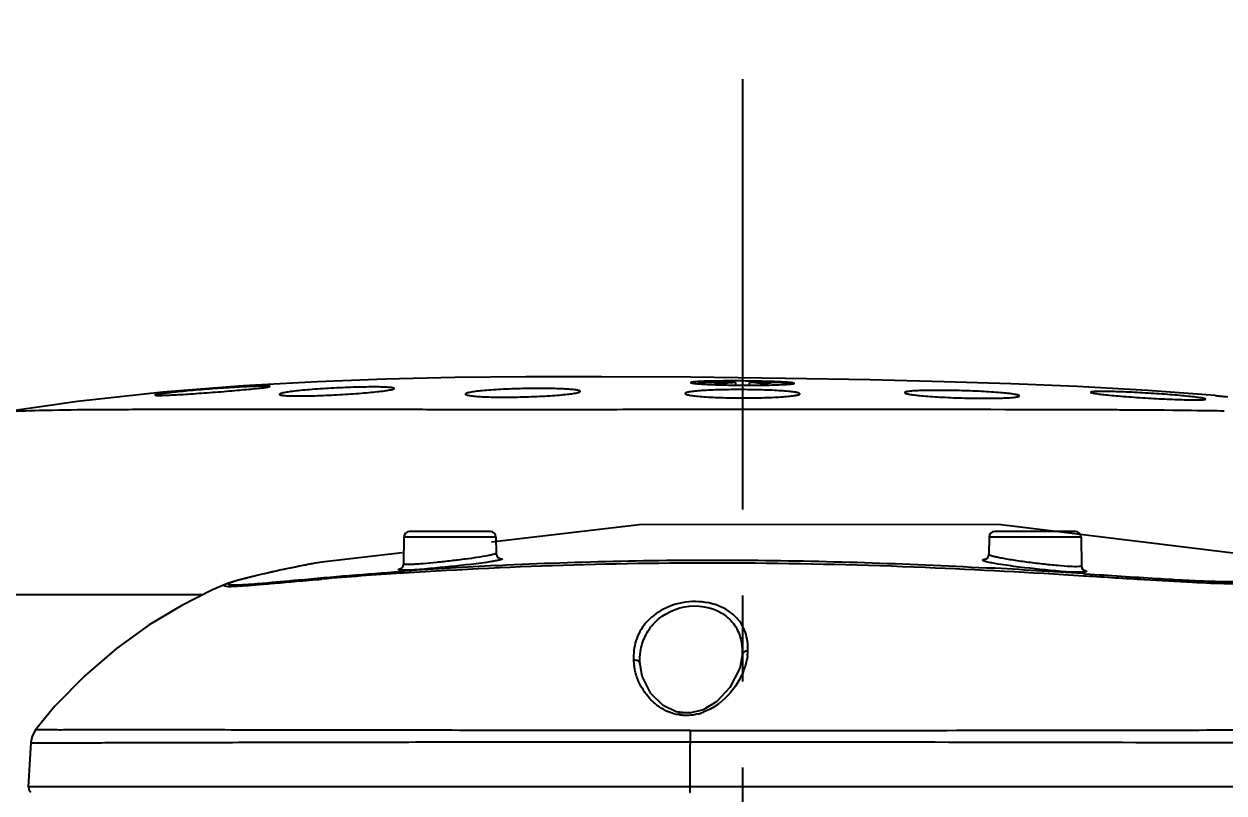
# Model space of a CAD drawing. Header units: millimetres. Extents: x 5828 to 6704, y 123 to 421.
# Drawn here: x 6576.31 to 6581.54, y 227.63 to 230.99 of the extents above; entities that cross this region are included whole.
import ezdxf

# ---------------------------------------------------------------- set-up
doc = ezdxf.new("R2010")
doc.units = ezdxf.units.MM
doc.linetypes.add('CENTER', pattern=[0.6, 0.375, -0.075, 0.075, -0.075])
for name, color, linetype in [('中心线', 7, 'Continuous'), ('外形图', 7, 'Continuous'), ('尺寸标注', 7, 'Continuous'), ('运动范围', 7, 'Continuous')]:
    doc.layers.add(name, color=color, linetype=linetype)
doc.styles.add('微软雅黑', font='msyh.ttc', dxfattribs={"height": 1.5})
doc.dimstyles.new('尺寸标注_1_20比例', dxfattribs={"dimtxt": 1.5, "dimasz": 1.25, "dimexe": 0.5, "dimexo": 0.4, "dimgap": 0.5, "dimtad": 1, "dimdec": 1, "dimlfac": 20, "dimdsep": 46, "dimtxsty": '微软雅黑', "dimcen": 0.09, "dimadec": 0, "dimazin": 0, "dimtp": 0.01, "dimtm": 0.01, "dimtfac": 1, "dimtdec": 1, "dimtofl": 0, "dimtmove": 0, "dimatfit": 3, "dimfxl": 1, "dimtolj": 1, "dimarcsym": 0})

# ---------------------------------------------------------------- blocks, each defined once
blk = doc.blocks.new('*D819')
at = {"layer": 'Defpoints', "color": 0}
for p in [(6584.3508, 234.274), (6633.6855, 232.4599), (6518.5475, 222.8994), (6579.4437, 222.8994), (6638.115, 222.8994)]:
    blk.add_point(p, dxfattribs=at)
at = {"layer": '尺寸标注', "color": 0, "lineweight": -2}
blk.add_arc((6579.4437, 222.8994), 12.3879, 15.78003, 174.21614, dxfattribs=at)
at = {"layer": '尺寸标注', "color": 0}
for points in [[(6591.1616, 226.2217), (6591.5678, 226.3147), (6591.6435, 225.0497)], [(6566.9107, 224.1583), (6567.3268, 224.1373), (6567.0557, 222.8994)]]:
    blk.add_solid(points, dxfattribs=at)
at = {"layer": '尺寸标注', "color": 0, "insert": (6578.253, 236.5144), "char_height": 1.5, "attachment_point": 5, "rotation": 4.9981, "style": '微软雅黑'}
blk.add_mtext('\\A1;-\\A1;170%%d', dxfattribs=at)

msp = doc.modelspace()

# ---------------------------------------------------------------- linework, layer by layer
at = {"layer": '中心线', "linetype": 'CENTER', "ltscale": 5}
msp.add_line((6579.4437, 230.7455), (6579.4437, 214.7388), dxfattribs=at)
at = {"layer": '外形图', "color": 7, "linetype": 'Continuous'}
for p, q in [((6579.4137, 229.4244), (6579.2687, 229.4244)), ((6579.4137, 229.4237), (6579.4137, 229.4125)), ((6579.6187, 229.4244), (6579.4737, 229.4244)), ((6579.4737, 229.4122), (6579.4737, 229.4237)), ((6579.9982, 229.4349), (6579.6319, 229.4412)), ((6579.5447, 229.4127), (6579.5447, 229.4171)), ((6581.5034, 229.3675), (6581.2098, 229.3891)), ((6576.9447, 229.3056), (6576.9193, 229.3056)), ((6577.1323, 229.3057), (6577.0326, 229.3057)), ((6577.2326, 229.3057), (6577.1323, 229.3057)), ((6577.3198, 229.3057), (6577.2326, 229.3057)), ((6577.3451, 229.3057), (6577.3198, 229.3057)), ((6577.8634, 229.3054), (6577.3451, 229.3057)), ((6577.8877, 229.3054), (6577.8632, 229.3054)), ((6578.2987, 229.3053), (6578.2736, 229.3053)), ((6578.3018, 229.3053), (6578.2987, 229.3053)), ((6578.3543, 229.3053), (6578.3011, 229.3053)), ((6578.3581, 229.3053), (6578.3544, 229.3053)), ((6578.3752, 229.3053), (6578.3581, 229.3053)), ((6578.4048, 229.3053), (6578.3752, 229.3053)), ((6578.5161, 229.3053), (6578.4048, 229.3053)), ((6578.5982, 229.3053), (6578.5161, 229.3053)), ((6578.6195, 229.3053), (6578.5982, 229.3053)), ((6578.6237, 229.3053), (6578.6195, 229.3053)), ((6578.6717, 229.3053), (6578.6237, 229.3053)), ((6578.6744, 229.3053), (6578.6717, 229.3053)), ((6578.6989, 229.3053), (6578.674, 229.3053)), ((6579.4286, 229.3056), (6579.231, 229.3055)), ((6579.4401, 229.3056), (6579.4286, 229.3056)), ((6579.4437, 229.3056), (6579.4401, 229.3056)), ((6579.5155, 229.3056), (6579.4437, 229.3056)), ((6579.5353, 229.3056), (6579.5155, 229.3056)), ((6579.5448, 229.3056), (6579.5353, 229.3056)), ((6579.5503, 229.3056), (6579.5447, 229.3056)), ((6579.5953, 229.3057), (6579.5504, 229.3056)), ((6579.6188, 229.3057), (6579.5953, 229.3057)), ((6579.6313, 229.3057), (6579.6188, 229.3057)), ((6579.6459, 229.3057), (6579.6313, 229.3057)), ((6579.6563, 229.3057), (6579.6459, 229.3057)), ((6580.2132, 229.3057), (6580.1884, 229.3057)), ((6580.2851, 229.3056), (6580.2132, 229.3057)), ((6580.3433, 229.3056), (6580.2851, 229.3056)), ((6580.4012, 229.3055), (6580.3433, 229.3056)), ((6580.4588, 229.3055), (6580.4012, 229.3055)), ((6580.516, 229.3054), (6580.4588, 229.3055)), ((6580.5258, 229.3054), (6580.516, 229.3054)), ((6580.5886, 229.3053), (6580.5258, 229.3054)), ((6580.6138, 229.3053), (6580.5886, 229.3053)), ((6581.0239, 229.3042), (6580.9995, 229.3043)), ((6581.029, 229.3042), (6581.0239, 229.3042)), ((6581.1211, 229.3037), (6581.1059, 229.3038)), ((6581.141, 229.3036), (6581.1211, 229.3037)), ((6581.2609, 229.3027), (6581.2271, 229.303)), ((6581.2835, 229.3025), (6581.2609, 229.3027)), ((6581.3191, 229.3021), (6581.2835, 229.3025)), ((6581.4003, 229.3012), (6581.3935, 229.3011)), ((6581.4253, 229.3009), (6581.4003, 229.3012)), ((6579.0065, 228.8041), (6578.3496, 228.7274)), ((6580.5716, 228.804), (6579.0065, 228.8041)), ((6582.1654, 228.6073), (6580.5716, 228.804)), ((6577.9682, 228.7498), (6577.9662, 228.6323)), ((6578.3691, 228.7498), (6577.9682, 228.7498)), ((6578.3441, 228.7744), (6577.9932, 228.7744)), ((6578.3691, 228.7498), (6578.3703, 228.6794)), ((6580.5182, 228.7498), (6580.5169, 228.6743)), ((6580.9191, 228.7498), (6580.5182, 228.7498)), ((6580.8941, 228.7744), (6580.5432, 228.7744)), ((6580.9191, 228.7498), (6580.9213, 228.6248)), ((6577.9604, 228.682), (6577.6111, 228.6412)), ((6577.9537, 228.6003), (6577.9682, 228.6014)), ((6577.9549, 228.5928), (6577.9653, 228.5935)), ((6577.9653, 228.5935), (6577.9682, 228.5937)), ((6577.9653, 228.5935), (6577.9685, 228.5937)), ((6577.9682, 228.6014), (6577.9731, 228.6017)), ((6578.3694, 228.6261), (6578.3823, 228.6267)), ((6580.5068, 228.6159), (6580.5202, 228.6152)), ((6580.9288, 228.5905), (6580.9392, 228.5898)), ((6577.1928, 228.5446), (6577.1926, 228.5445)), ((6580.9295, 228.5817), (6580.9401, 228.5811)), ((6579.4424, 228.2368), (6579.4421, 228.2326)), ((6578.9972, 228.1943), (6578.997, 228.1981)), ((6579.1543, 227.9886), (6579.0978, 228.0152)), ((6579.3317, 228.0327), (6579.2726, 227.9974)), ((6579.2133, 227.983), (6579.1543, 227.9886)), ((6579.219, 227.9844), (6579.1619, 227.9844)), ((6579.2726, 227.9974), (6579.2133, 227.983)), ((6576.3626, 227.9097), (6576.3626, 227.9097)), ((6576.363, 227.9101), (6576.3628, 227.9102)), ((6579.1431, 227.8576), (6579.2937, 227.8575)), ((6576.3419, 227.8542), (6576.3315, 227.661)), ((6576.3419, 227.8542), (6576.3419, 227.8542)), ((6576.3688, 227.661), (6576.3307, 227.661)), ((6582.9866, 227.6611), (6576.3315, 227.661)), ((6579.214, 227.661), (6578.6326, 227.661))]:
    msp.add_line(p, q, dxfattribs=at)
for points in [[(6577.59, 229.4266), (6577.2685, 229.4089), (6576.9173, 229.3814)], [(6579.6319, 229.4412), (6579.2176, 229.4463), (6578.8312, 229.449), (6578.4993, 229.4485), (6578.1898, 229.4449), (6577.8881, 229.4378), (6577.59, 229.4266)], [(6581.2098, 229.3891), (6580.9027, 229.4063), (6580.6126, 229.4184), (6580.3223, 229.4274), (6579.9982, 229.4349)], [(6576.9173, 229.3814), (6576.5455, 229.341), (6576.1807, 229.288)], [(6577.6114, 228.6413), (6577.5836, 228.6364), (6577.5554, 228.6312), (6577.5276, 228.6259), (6577.5002, 228.6205), (6577.4735, 228.615), (6577.4475, 228.6095), (6577.4224, 228.6041), (6577.3981, 228.5986), (6577.3744, 228.5932), (6577.3509, 228.5877), (6577.3033, 228.5762)], [(6578.3845, 228.6574), (6578.3865, 228.6572), (6578.3843, 228.6579), (6578.3757, 228.6645), (6578.3703, 228.6794)], [(6580.5169, 228.6743), (6580.5119, 228.66), (6580.5038, 228.6535), (6580.5021, 228.6529)], [(6577.9662, 228.6323), (6577.9612, 228.6179), (6577.9551, 228.6125), (6577.9542, 228.612)], [(6580.9309, 228.6064), (6580.931, 228.6063), (6580.9262, 228.6108), (6580.9213, 228.6248)], [(6577.1926, 228.5445), (6577.1348, 228.5193), (6577.0007, 228.4524), (6576.858, 228.367), (6576.7157, 228.2649), (6576.5786, 228.1471), (6576.4476, 228.0123), (6576.3627, 227.9097)], [(6577.3033, 228.5762), (6577.2796, 228.5704), (6577.2569, 228.5646), (6577.2366, 228.559), (6577.2189, 228.5539), (6577.2036, 228.5488), (6577.1928, 228.5446)], [(6579.4421, 228.2327), (6579.4318, 228.179), (6579.3892, 228.0936), (6579.3317, 228.0327)], [(6579.0978, 228.0152), (6579.0443, 228.0676), (6579.0064, 228.1439), (6578.9972, 228.1943)], [(6576.3628, 227.9102), (6576.3476, 227.8821), (6576.342, 227.8544)], [(6576.3316, 227.6609), (6576.3338, 227.6491), (6576.343, 227.6384)]]:
    msp.add_lwpolyline(points, dxfattribs=at)
for centre, radius, start, end in [((6579.3201, 228.1401), 1.2895, 92.322, 92.4739), ((6579.3901, 225.0336), 4.3969, 90.1681, 90.9746), ((6579.449, 228.6658), 0.7587, 92.6698, 96.2077), ((6579.3951, 223.7517), 5.6788, 89.816, 90.18), ((6579.394, 223.3507), 6.0799, 89.24571, 89.81836), ((6579.4384, 228.6665), 0.7581, 83.7937, 87.333), ((6579.3966, 223.514), 5.9165, 88.87908, 89.24967), ((6579.434, 225.2381), 4.192, 88.0934, 88.9287), ((6579.5409, 227.9598), 1.4682, 86.7725, 86.9313), ((6579.3018, 229.1962), 0.229, 100.9008, 103.6046), ((6579.4414, 232.8674), 3.455, 267.8558, 268.887), ((6579.2762, 229.1689), 0.2569, 76.4749, 77.2014), ((6579.2761, 229.1692), 0.2567, 74.9696, 76.419), ((6579.4673, 228.4888), 0.9366, 96.1499, 97.6495), ((6579.4685, 234.0708), 4.6587, 268.8416, 269.3193), ((6579.4739, 234.4948), 5.0828, 269.3147, 270.0009), ((6579.4744, 234.2396), 4.8275, 269.9954, 270.4445), ((6579.4812, 233.4205), 4.0084, 270.4377, 271.321), ((6579.4198, 228.4872), 0.9382, 82.3491, 83.8475), ((6579.6112, 229.1691), 0.2567, 102.838, 105.0138), ((6579.5639, 230.6119), 1.1985, 272.6694, 272.8494), ((6580.501, 109.5124), 119.7929, 89.76161, 89.946079), ((6580.9492, 192.4799), 36.8241, 89.30611, 89.42441), ((6581.0671, 201.5994), 27.7039, 89.01712, 89.25908), ((6577.9932, 228.7494), 0.025, 90, 179), ((6578.3441, 228.7494), 0.025, 1, 90), ((6580.5432, 228.7494), 0.025, 90, 179), ((6580.8941, 228.7494), 0.025, 1, 90), ((6578.3953, 228.6798), 0.025, 215.6114, 229.6), ((6578.3952, 228.6797), 0.0248, 229.6088, 244.4152), ((6579.5943, 204.7481), 23.901, 93.93307, 94.76038), ((6577.9412, 228.6327), 0.025, 276.9334, 358.9857), ((6579.311, 210.0562), 18.5937, 92.90265, 94.12624), ((6578.5832, 193.1457), 35.5223, 86.21406, 86.87426), ((6580.9461, 228.6252), 0.0248, 213.9173, 234.937), ((6579.2192, 228.2664), 0.2487, 352.1561, 357.005), ((6579.2227, 228.2271), 0.2541, 182.912, 188.5933), ((6579.2181, 228.2071), 0.2402, 230.7256, 233.6392), ((6579.1673, 228.2522), 0.2867, 301.2474, 307.5928), ((6579.1958, 228.1919), 0.2197, 284.6325, 288.0448)]:
    msp.add_arc(centre, radius, start, end, dxfattribs=at)
for points, knots in [([(6579.2306, 229.4261), (6579.2276, 229.4258), (6579.2236, 229.4253), (6579.2199, 229.4243), (6579.2187, 229.4236), (6579.2187, 229.4232)], [0, 0, 0, 0, 0.723883, 0.91414, 1, 1, 1, 1]), ([(6579.2645, 229.4284), (6579.261, 229.4283), (6579.2497, 229.4277), (6579.2384, 229.427), (6579.2306, 229.4261)], [0, 0, 0, 0, 0.305738, 1, 1, 1, 1]), ([(6579.3154, 229.4299), (6579.311, 229.4298), (6579.2952, 229.4295), (6579.2794, 229.429), (6579.2679, 229.4286)], [0, 0, 0, 0, 0.274659, 1, 1, 1, 1]), ([(6579.6194, 229.4258), (6579.616, 229.426), (6579.6007, 229.4268), (6579.5853, 229.4274), (6579.5734, 229.4278)], [0, 0, 0, 0, 0.224575, 1, 1, 1, 1]), ([(6579.6485, 229.4238), (6579.6468, 229.424), (6579.6384, 229.4247), (6579.6301, 229.4252), (6579.6235, 229.4256)], [0, 0, 0, 0, 0.215371, 1, 1, 1, 1]), ([(6579.657, 229.423), (6579.6563, 229.423), (6579.6535, 229.4234), (6579.6507, 229.4237), (6579.6485, 229.4238)], [0, 0, 0, 0, 0.22579, 1, 1, 1, 1]), ([(6577.384, 229.4068), (6577.384, 229.4072), (6577.3816, 229.4075), (6577.3786, 229.4079), (6577.3723, 229.408), (6577.3642, 229.4081), (6577.3537, 229.408), (6577.3356, 229.4076), (6577.3083, 229.4066), (6577.2709, 229.4049), (6577.2281, 229.4024), (6577.1818, 229.3995), (6577.1337, 229.3961), (6577.0856, 229.3923), (6577.0394, 229.3884), (6576.9967, 229.3844), (6576.9594, 229.3806), (6576.9322, 229.3774), (6576.9142, 229.3751), (6576.9037, 229.3735), (6576.8956, 229.3722), (6576.8893, 229.3711), (6576.8862, 229.3702), (6576.884, 229.3696), (6576.884, 229.3691)], [0, 0, 0, 0, 0.002678, 0.009891, 0.021788, 0.038277, 0.059199, 0.084375, 0.146442, 0.222088, 0.308375, 0.401976, 0.499292, 0.596592, 0.690175, 0.776471, 0.852207, 0.914484, 0.939807, 0.96091, 0.977601, 0.989694, 0.997109, 1, 1, 1, 1]), ([(6576.884, 229.3691), (6576.884, 229.3686), (6576.8862, 229.368), (6576.8893, 229.3677), (6576.8956, 229.3676), (6576.9079, 229.3675), (6576.9289, 229.3681), (6576.9596, 229.3695), (6576.9971, 229.3715), (6577.0398, 229.3742), (6577.0861, 229.3774), (6577.1342, 229.3809), (6577.1823, 229.3847), (6577.2285, 229.3886), (6577.2711, 229.3924), (6577.3085, 229.396), (6577.3357, 229.3989), (6577.3537, 229.401), (6577.3642, 229.4024), (6577.3723, 229.4036), (6577.3786, 229.4047), (6577.3817, 229.4056), (6577.384, 229.4063), (6577.384, 229.4068)], [0, 0, 0, 0, 0.002867, 0.010126, 0.022031, 0.03853, 0.084661, 0.146766, 0.222429, 0.308715, 0.402291, 0.499565, 0.596819, 0.690352, 0.776604, 0.852282, 0.91449, 0.939775, 0.960843, 0.977495, 0.989571, 0.997018, 1, 1, 1, 1]), ([(6577.9259, 229.3976), (6577.9259, 229.3982), (6577.924, 229.3995), (6577.9179, 229.401), (6577.9038, 229.4027), (6577.8811, 229.4038), (6577.8503, 229.4044), (6577.8129, 229.4043), (6577.7701, 229.4036), (6577.7238, 229.4022), (6577.6599, 229.3994), (6577.5974, 229.3957), (6577.5385, 229.3909), (6577.5012, 229.3872), (6577.4705, 229.3834), (6577.4478, 229.3798), (6577.4338, 229.3766), (6577.4277, 229.3742), (6577.4259, 229.3727), (6577.4259, 229.372)], [0, 0, 0, 0, 0.003599, 0.011157, 0.039686, 0.085651, 0.147453, 0.222771, 0.30872, 0.401994, 0.498996, 0.689211, 0.775176, 0.850614, 0.912684, 0.95906, 0.988157, 0.996047, 1, 1, 1, 1]), ([(6577.4259, 229.372), (6577.4259, 229.3714), (6577.4277, 229.37), (6577.4339, 229.3684), (6577.4479, 229.3666), (6577.4706, 229.3655), (6577.5015, 229.365), (6577.5389, 229.3652), (6577.598, 229.3666), (6577.6606, 229.3693), (6577.7243, 229.373), (6577.7706, 229.3763), (6577.8132, 229.3798), (6577.8506, 229.3835), (6577.8812, 229.3871), (6577.9021, 229.3903), (6577.9144, 229.3927), (6577.9205, 229.3944), (6577.924, 229.3956), (6577.9259, 229.397), (6577.9259, 229.3976)], [0, 0, 0, 0, 0.003742, 0.011336, 0.0399, 0.085899, 0.147759, 0.223118, 0.30911, 0.499413, 0.596401, 0.68966, 0.775654, 0.851102, 0.913188, 0.959544, 0.976291, 0.988531, 0.99628, 1, 1, 1, 1]), ([(6578.7369, 229.385), (6578.7369, 229.3857), (6578.7352, 229.3873), (6578.7289, 229.3895), (6578.715, 229.392), (6578.6923, 229.3941), (6578.6615, 229.396), (6578.6241, 229.3972), (6578.5651, 229.3981), (6578.4868, 229.3974), (6578.4085, 229.3948), (6578.3496, 229.3913), (6578.3122, 229.3883), (6578.2815, 229.385), (6578.2588, 229.3816), (6578.2449, 229.3783), (6578.2386, 229.3756), (6578.2369, 229.3739), (6578.2369, 229.3731)], [0, 0, 0, 0, 0.004107, 0.011926, 0.04069, 0.086706, 0.148447, 0.223623, 0.309389, 0.499285, 0.689182, 0.774986, 0.850248, 0.912155, 0.958418, 0.987548, 0.995609, 1, 1, 1, 1]), ([(6578.2369, 229.3731), (6578.2369, 229.3724), (6578.2386, 229.3707), (6578.245, 229.3685), (6578.2589, 229.3658), (6578.2816, 229.3635), (6578.3124, 229.3616), (6578.3498, 229.3603), (6578.4088, 229.3596), (6578.4871, 229.3606), (6578.5654, 229.3637), (6578.6243, 229.3674), (6578.6616, 229.3705), (6578.6924, 229.3738), (6578.7151, 229.3771), (6578.729, 229.3803), (6578.7352, 229.3827), (6578.7369, 229.3843), (6578.7369, 229.385)], [0, 0, 0, 0, 0.004267, 0.012147, 0.040974, 0.087036, 0.148813, 0.224012, 0.309816, 0.499749, 0.689643, 0.775452, 0.850707, 0.912615, 0.958874, 0.987903, 0.995832, 1, 1, 1, 1]), ([(6579.6937, 229.374), (6579.6937, 229.3747), (6579.692, 229.3764), (6579.6857, 229.3789), (6579.6718, 229.3818), (6579.649, 229.3846), (6579.6183, 229.3872), (6579.5809, 229.3894), (6579.5219, 229.3917), (6579.4437, 229.3931), (6579.3654, 229.3924), (6579.3064, 229.3905), (6579.269, 229.3886), (6579.2383, 229.3861), (6579.2155, 229.3835), (6579.2016, 229.3806), (6579.1953, 229.3781), (6579.1937, 229.3764), (6579.1937, 229.3757)], [0, 0, 0, 0, 0.004273, 0.01226, 0.041231, 0.087359, 0.149185, 0.224402, 0.310177, 0.500036, 0.6899, 0.775666, 0.850861, 0.912655, 0.958763, 0.987708, 0.995683, 1, 1, 1, 1]), ([(6579.1937, 229.3757), (6579.1937, 229.375), (6579.1953, 229.3733), (6579.2016, 229.3709), (6579.2155, 229.3679), (6579.2383, 229.3649), (6579.269, 229.3621), (6579.3064, 229.3598), (6579.3653, 229.3574), (6579.4436, 229.3561), (6579.5219, 229.3571), (6579.5809, 229.3592), (6579.6182, 229.3613), (6579.649, 229.3639), (6579.6717, 229.3667), (6579.6856, 229.3695), (6579.6919, 229.3717), (6579.6937, 229.3733), (6579.6937, 229.374)], [0, 0, 0, 0, 0.004264, 0.012191, 0.041148, 0.087325, 0.149172, 0.224398, 0.310202, 0.500131, 0.690068, 0.775883, 0.85112, 0.912974, 0.959147, 0.988025, 0.995864, 1, 1, 1, 1]), ([(6579.2187, 229.4232), (6579.2187, 229.4229), (6579.2198, 229.4222), (6579.2233, 229.4212), (6579.227, 229.4206), (6579.2298, 229.4202)], [0, 0, 0, 0, 0.087183, 0.27759, 1, 1, 1, 1]), ([(6579.2298, 229.4202), (6579.2309, 229.4201), (6579.2359, 229.4195), (6579.2409, 229.419), (6579.2448, 229.4186)], [0, 0, 0, 0, 0.212548, 1, 1, 1, 1]), ([(6579.2448, 229.4186), (6579.2462, 229.4185), (6579.252, 229.418), (6579.2579, 229.4176), (6579.2624, 229.4173)], [0, 0, 0, 0, 0.22802, 1, 1, 1, 1]), ([(6579.2624, 229.4173), (6579.2661, 229.4171), (6579.2827, 229.416), (6579.2992, 229.4153), (6579.3122, 229.4148)], [0, 0, 0, 0, 0.220387, 1, 1, 1, 1]), ([(6579.5737, 229.4132), (6579.5779, 229.4133), (6579.5932, 229.4137), (6579.6085, 229.4142), (6579.6197, 229.4147)], [0, 0, 0, 0, 0.274325, 1, 1, 1, 1]), ([(6579.6234, 229.4149), (6579.6258, 229.415), (6579.634, 229.4154), (6579.6422, 229.416), (6579.648, 229.4165)], [0, 0, 0, 0, 0.28302, 1, 1, 1, 1]), ([(6579.648, 229.4165), (6579.6488, 229.4165), (6579.6518, 229.4168), (6579.6547, 229.4171), (6579.6568, 229.4173)], [0, 0, 0, 0, 0.274682, 1, 1, 1, 1]), ([(6579.6568, 229.4173), (6579.6598, 229.4176), (6579.6637, 229.4181), (6579.6674, 229.419), (6579.6687, 229.4196), (6579.6687, 229.42)], [0, 0, 0, 0, 0.726825, 0.916537, 1, 1, 1, 1]), ([(6579.6687, 229.42), (6579.6687, 229.4203), (6579.6674, 229.421), (6579.6638, 229.422), (6579.6599, 229.4226), (6579.657, 229.423)], [0, 0, 0, 0, 0.085141, 0.275737, 1, 1, 1, 1]), ([(6580.6504, 229.3652), (6580.6504, 229.3659), (6580.6486, 229.3675), (6580.6424, 229.3697), (6580.6284, 229.3727), (6580.6058, 229.3757), (6580.575, 229.3789), (6580.5377, 229.3817), (6580.4787, 229.3853), (6580.4005, 229.3884), (6580.3223, 229.3897), (6580.2633, 229.3895), (6580.2259, 229.3888), (6580.1951, 229.3874), (6580.1724, 229.3858), (6580.1584, 229.3836), (6580.1522, 229.3817), (6580.1504, 229.3802), (6580.1504, 229.3795)], [0, 0, 0, 0, 0.00398, 0.011842, 0.040819, 0.087078, 0.149051, 0.224416, 0.310361, 0.500543, 0.690696, 0.776585, 0.85186, 0.913676, 0.959701, 0.988391, 0.99612, 1, 1, 1, 1]), ([(6580.1504, 229.3795), (6580.1504, 229.3789), (6580.1522, 229.3774), (6580.1583, 229.3753), (6580.1723, 229.3723), (6580.1949, 229.3691), (6580.2257, 229.3659), (6580.263, 229.3629), (6580.3057, 229.3602), (6580.352, 229.3579), (6580.4158, 229.3557), (6580.4784, 229.3546), (6580.5374, 229.3549), (6580.5749, 229.3558), (6580.6057, 229.3573), (6580.6284, 229.3591), (6580.6423, 229.3613), (6580.6485, 229.3631), (6580.6504, 229.3646), (6580.6504, 229.3652)], [0, 0, 0, 0, 0.0039, 0.011693, 0.040633, 0.086912, 0.148887, 0.224239, 0.310165, 0.403387, 0.500348, 0.690587, 0.776541, 0.851864, 0.913719, 0.959783, 0.988469, 0.996153, 1, 1, 1, 1]), ([(6581.4614, 229.3512), (6581.4614, 229.3518), (6581.4593, 229.3528), (6581.456, 229.3538), (6581.4499, 229.3551), (6581.4376, 229.3573), (6581.4167, 229.3601), (6581.3861, 229.3636), (6581.3487, 229.3672), (6581.3061, 229.3707), (6581.2598, 229.3742), (6581.2117, 229.3773), (6581.1635, 229.38), (6581.1172, 229.3821), (6581.0745, 229.3837), (6581.037, 229.3846), (6581.0063, 229.3849), (6580.9853, 229.3845), (6580.973, 229.3839), (6580.9668, 229.3832), (6580.9636, 229.3826), (6580.9614, 229.3818), (6580.9614, 229.3813)], [0, 0, 0, 0, 0.003248, 0.010815, 0.022975, 0.039681, 0.086054, 0.148235, 0.223852, 0.31002, 0.403478, 0.500678, 0.597912, 0.69142, 0.777593, 0.853113, 0.91507, 0.96111, 0.977611, 0.989556, 0.996911, 1, 1, 1, 1]), ([(6580.9614, 229.3813), (6580.9614, 229.3807), (6580.9635, 229.3797), (6580.9668, 229.3787), (6580.973, 229.3773), (6580.9853, 229.3752), (6581.0061, 229.3725), (6581.0368, 229.3692), (6581.0741, 229.3657), (6581.1167, 229.3623), (6581.163, 229.359), (6581.2111, 229.3559), (6581.2592, 229.3532), (6581.3056, 229.351), (6581.3483, 229.3493), (6581.3858, 229.3483), (6581.4165, 229.3479), (6581.4375, 229.3481), (6581.4498, 229.3487), (6581.456, 229.3493), (6581.4593, 229.3499), (6581.4614, 229.3507), (6581.4614, 229.3512)], [0, 0, 0, 0, 0.003265, 0.010834, 0.022982, 0.039678, 0.086016, 0.148159, 0.223727, 0.309877, 0.403327, 0.500518, 0.597738, 0.691256, 0.777477, 0.853046, 0.915075, 0.961143, 0.977652, 0.989587, 0.99693, 1, 1, 1, 1]), ([(6581.5034, 229.3675), (6581.5034, 229.3672), (6581.5052, 229.3674), (6581.5072, 229.3666), (6581.5118, 229.3664), (6581.5177, 229.3656), (6581.5254, 229.3648), (6581.5387, 229.3634), (6581.5494, 229.3624), (6581.5571, 229.3616)], [0, 0, 0, 0, 0.016698, 0.065497, 0.146088, 0.258033, 0.400518, 0.572518, 1, 1, 1, 1]), ([(6576.9193, 229.3056), (6576.8303, 229.3055), (6576.6697, 229.3052), (6576.4563, 229.3033), (6576.3129, 229.2995), (6576.2273, 229.2939), (6576.1945, 229.2903), (6576.1807, 229.288)], [0, 0, 0, 0, 0.361303, 0.651804, 0.866128, 0.943189, 1, 1, 1, 1]), ([(6577.0326, 229.3057), (6577.0252, 229.3057), (6576.9959, 229.3057), (6576.9666, 229.3056), (6576.9447, 229.3056)], [0, 0, 0, 0, 0.254171, 1, 1, 1, 1]), ([(6578.2736, 229.3053), (6578.2407, 229.3053), (6578.1121, 229.3053), (6577.9835, 229.3054), (6577.8877, 229.3054)], [0, 0, 0, 0, 0.25529, 1, 1, 1, 1]), ([(6579.231, 229.3055), (6579.1863, 229.3055), (6579.0089, 229.3054), (6578.8316, 229.3053), (6578.6989, 229.3053)], [0, 0, 0, 0, 0.25208, 1, 1, 1, 1]), ([(6580.1884, 229.3057), (6580.1445, 229.3057), (6579.9671, 229.3058), (6579.7897, 229.3057), (6579.6563, 229.3057)], [0, 0, 0, 0, 0.247587, 1, 1, 1, 1]), ([(6577.6112, 228.6412), (6577.5837, 228.6365), (6577.4664, 228.6148), (6577.3497, 228.5889), (6577.2612, 228.5654)], [0, 0, 0, 0, 0.232991, 1, 1, 1, 1]), ([(6578.3364, 228.6692), (6578.3034, 228.6628), (6578.2491, 228.6554), (6578.1737, 228.6461), (6578.1122, 228.6393), (6578.0634, 228.6346), (6578.0287, 228.6319), (6578.0075, 228.6306), (6577.9907, 228.6298), (6577.9775, 228.6298), (6577.971, 228.6302), (6577.9662, 228.6313), (6577.9662, 228.6323)], [0, 0, 0, 0, 0.270123, 0.440102, 0.611553, 0.76733, 0.834279, 0.891544, 0.937635, 0.971382, 0.992045, 1, 1, 1, 1]), ([(6577.9682, 228.5937), (6578.4612, 228.627), (6579.2195, 228.6483), (6580.207, 228.6233), (6580.6999, 228.5961), (6580.9295, 228.5817)], [0, 0, 0, 0, 0.500262, 0.767126, 1, 1, 1, 1]), ([(6578.3505, 228.6433), (6578.291, 228.6337), (6578.1711, 228.621), (6578.0512, 228.6091), (6577.991, 228.6063)], [0, 0, 0, 0, 0.499884, 1, 1, 1, 1]), ([(6578.3703, 228.6794), (6578.3703, 228.6784), (6578.3665, 228.6765), (6578.3606, 228.6745), (6578.3496, 228.6718), (6578.3412, 228.6701), (6578.3364, 228.6692)], [0, 0, 0, 0, 0.082399, 0.27573, 0.583406, 1, 1, 1, 1]), ([(6578.3974, 228.6549), (6578.3974, 228.6537), (6578.3918, 228.6518), (6578.384, 228.6494), (6578.3686, 228.6463), (6578.3572, 228.6444), (6578.3505, 228.6433)], [0, 0, 0, 0, 0.077602, 0.270997, 0.58111, 1, 1, 1, 1]), ([(6578.3823, 228.6267), (6578.736, 228.6444), (6579.4447, 228.659), (6580.153, 228.6349), (6580.5068, 228.6159)], [0, 0, 0, 0, 0.499915, 1, 1, 1, 1]), ([(6580.5169, 228.6743), (6580.5168, 228.6676), (6580.5107, 228.6538), (6580.4963, 228.6493), (6580.4897, 228.6499)], [0, 0, 0, 0, 0.499318, 1, 1, 1, 1]), ([(6580.4897, 228.6499), (6580.4897, 228.6513), (6580.4962, 228.653), (6580.5001, 228.6534), (6580.5036, 228.6537)], [0, 0, 0, 0, 0.285701, 1, 1, 1, 1]), ([(6580.5018, 228.6439), (6580.4987, 228.6448), (6580.495, 228.646), (6580.4897, 228.6485), (6580.4897, 228.6499)], [0, 0, 0, 0, 0.702028, 1, 1, 1, 1]), ([(6580.5359, 228.6364), (6580.5324, 228.637), (6580.521, 228.6392), (6580.5096, 228.6417), (6580.5018, 228.6439)], [0, 0, 0, 0, 0.303917, 1, 1, 1, 1]), ([(6580.9081, 228.6212), (6580.8962, 228.6204), (6580.866, 228.6215), (6580.8139, 228.6254), (6580.7505, 228.6321), (6580.6835, 228.6404), (6580.629, 228.6482), (6580.5896, 228.6548), (6580.5651, 228.6593), (6580.5455, 228.6634), (6580.5303, 228.6673), (6580.5221, 228.6702), (6580.5169, 228.6729), (6580.5169, 228.6743)], [0, 0, 0, 0, 0.090606, 0.227974, 0.395416, 0.572603, 0.738929, 0.811808, 0.874958, 0.926528, 0.965045, 0.989425, 1, 1, 1, 1]), ([(6577.2524, 228.5419), (6577.2863, 228.5436), (6577.3712, 228.5508), (6577.6049, 228.5722), (6577.8048, 228.5895), (6577.9537, 228.6003)], [0, 0, 0, 0, 0.144569, 0.363498, 1, 1, 1, 1]), ([(6577.9442, 228.6079), (6577.9442, 228.6088), (6577.9479, 228.6104), (6577.9503, 228.6113), (6577.9523, 228.6119)], [0, 0, 0, 0, 0.296678, 1, 1, 1, 1]), ([(6577.991, 228.6063), (6577.9843, 228.606), (6577.973, 228.6055), (6577.9575, 228.6054), (6577.9501, 228.606), (6577.9442, 228.6068), (6577.9442, 228.6079)], [0, 0, 0, 0, 0.425831, 0.737903, 0.928651, 1, 1, 1, 1]), ([(6580.9003, 228.5967), (6580.8396, 228.5984), (6580.7179, 228.6112), (6580.5964, 228.6252), (6580.5359, 228.6364)], [0, 0, 0, 0, 0.496551, 1, 1, 1, 1]), ([(6580.9431, 228.6005), (6580.9431, 228.5994), (6580.9382, 228.5976), (6580.9308, 228.597), (6580.9169, 228.5963), (6580.9064, 228.5966), (6580.9003, 228.5967)], [0, 0, 0, 0, 0.078567, 0.268908, 0.578073, 1, 1, 1, 1]), ([(6580.9213, 228.6248), (6580.9213, 228.6235), (6580.9152, 228.6215), (6580.9114, 228.6214), (6580.9081, 228.6212)], [0, 0, 0, 0, 0.289286, 1, 1, 1, 1]), ([(6580.9337, 228.6061), (6580.9361, 228.6052), (6580.9392, 228.6041), (6580.9431, 228.6017), (6580.9431, 228.6005)], [0, 0, 0, 0, 0.688829, 1, 1, 1, 1]), ([(6580.9392, 228.5898), (6581.0426, 228.5831), (6581.1882, 228.5732), (6581.3692, 228.5625), (6581.4747, 228.5576), (6581.5584, 228.5557), (6581.6201, 228.5568), (6581.6636, 228.5619), (6581.7056, 228.5729), (6581.7533, 228.5801), (6581.8242, 228.5931), (6581.9272, 228.6055), (6582.0459, 228.6146), (6582.1322, 228.6134), (6582.1654, 228.6073)], [0, 0, 0, 0, 0.252425, 0.355566, 0.441692, 0.509764, 0.559394, 0.592002, 0.616033, 0.665086, 0.709531, 0.791522, 0.917663, 1, 1, 1, 1]), ([(6580.9401, 228.5811), (6581.0253, 228.5757), (6581.18, 228.5658), (6581.3872, 228.5537), (6581.5283, 228.5475), (6581.6141, 228.5474), (6581.658, 228.5495), (6581.691, 228.5534), (6581.7173, 228.5593), (6581.7415, 228.5641), (6581.7732, 228.5683), (6581.8112, 228.5746), (6581.868, 228.5832), (6581.9336, 228.5892), (6582.023, 228.5966), (6582.0854, 228.5979), (6582.1238, 228.5969)], [0, 0, 0, 0, 0.215484, 0.391683, 0.524207, 0.572122, 0.608249, 0.635039, 0.656049, 0.676276, 0.697397, 0.736672, 0.773482, 0.842672, 0.902875, 1, 1, 1, 1]), ([(6577.1925, 228.5445), (6577.1895, 228.5432), (6577.1793, 228.5378), (6577.2033, 228.5344), (6577.2245, 228.5359), (6577.2724, 228.5379), (6577.3327, 228.543), (6577.4117, 228.5496), (6577.5059, 228.5578), (6577.5741, 228.5636), (6577.6107, 228.5666)], [0, 0, 0, 0, 0.022686, 0.045478, 0.106944, 0.209153, 0.351255, 0.531339, 0.748095, 1, 1, 1, 1]), ([(6577.2612, 228.5654), (6577.2513, 228.5628), (6577.2377, 228.5591), (6577.2215, 228.5539), (6577.2129, 228.551), (6577.2076, 228.5482), (6577.2037, 228.5465), (6577.2034, 228.5432), (6577.2054, 228.5428), (6577.2063, 228.5426)], [0, 0, 0, 0, 0.465394, 0.64388, 0.780873, 0.875062, 0.929151, 0.955748, 1, 1, 1, 1]), ([(6577.2063, 228.5426), (6577.2115, 228.5411), (6577.2271, 228.5411), (6577.2424, 228.5414), (6577.2524, 228.5419)], [0, 0, 0, 0, 0.347149, 1, 1, 1, 1]), ([(6574.9995, 228.4758), (6575.0062, 228.4795), (6575.0266, 228.4842), (6575.0646, 228.4895), (6575.1187, 228.4937), (6575.1883, 228.4971), (6575.2734, 228.4992), (6575.4163, 228.5008), (6575.6305, 228.5004), (6575.9281, 228.4995), (6576.2767, 228.4994), (6576.6709, 228.4995), (6576.9482, 228.4996), (6577.0935, 228.4996)], [0, 0, 0, 0, 0.01097, 0.029312, 0.05519, 0.088522, 0.129139, 0.176885, 0.2931, 0.435762, 0.602979, 0.791985, 1, 1, 1, 1]), ([(6579.4676, 228.2533), (6579.4676, 228.2806), (6579.463, 228.3374), (6579.4123, 228.4145), (6579.3219, 228.4645), (6579.2096, 228.4745), (6579.1012, 228.4442), (6579.0193, 228.3815), (6578.9738, 228.3004), (6578.9684, 228.2422), (6578.969, 228.2142)], [0, 0, 0, 0, 0.106757, 0.217004, 0.34585, 0.497188, 0.646871, 0.776402, 0.890521, 1, 1, 1, 1]), ([(6578.9996, 228.2521), (6579.0032, 228.2748), (6579.017, 228.3206), (6579.0767, 228.4064), (6579.2099, 228.4687), (6579.3556, 228.4336), (6579.422, 228.3536), (6579.4363, 228.3094), (6579.4398, 228.2875)], [0, 0, 0, 0, 0.112293, 0.230551, 0.504073, 0.777028, 0.891525, 1, 1, 1, 1]), ([(6579.4676, 228.2534), (6579.4616, 228.2536), (6579.4502, 228.2517), (6579.4426, 228.2416), (6579.4424, 228.2368)], [0, 0, 0, 0, 0.557097, 1, 1, 1, 1]), ([(6579.4656, 228.2325), (6579.4649, 228.2271), (6579.4611, 228.2051), (6579.4547, 228.1836), (6579.4486, 228.1679)], [0, 0, 0, 0, 0.244227, 1, 1, 1, 1]), ([(6578.969, 228.2142), (6578.9754, 228.215), (6578.9878, 228.2137), (6578.9967, 228.2032), (6578.997, 228.1981)], [0, 0, 0, 0, 0.560655, 1, 1, 1, 1]), ([(6579.0661, 228.0212), (6579.0569, 228.0287), (6579.0244, 228.0595), (6579.0002, 228.0985), (6578.9879, 228.129)], [0, 0, 0, 0, 0.26486, 1, 1, 1, 1]), ([(6579.4486, 228.1679), (6579.4435, 228.1548), (6579.4183, 228.1007), (6579.3785, 228.0529), (6579.3422, 228.0251)], [0, 0, 0, 0, 0.234231, 1, 1, 1, 1]), ([(6579.1221, 227.9875), (6579.1179, 227.9892), (6579.1016, 227.9965), (6579.0864, 228.0059), (6579.0757, 228.0137)], [0, 0, 0, 0, 0.256746, 1, 1, 1, 1]), ([(6579.185, 227.9727), (6579.1795, 227.9731), (6579.158, 227.9755), (6579.137, 227.9814), (6579.1221, 227.9875)], [0, 0, 0, 0, 0.25548, 1, 1, 1, 1]), ([(6579.2164, 227.9071), (6579.0273, 227.907), (6578.6583, 227.907), (6578.1252, 227.9076), (6577.7066, 227.9083), (6577.3994, 227.9087), (6577.1944, 227.909), (6577.009, 227.9094), (6576.845, 227.9096), (6576.7035, 227.9097), (6576.5858, 227.9093), (6576.503, 227.909), (6576.4497, 227.909), (6576.4196, 227.9093), (6576.3962, 227.9095), (6576.3792, 227.9102), (6576.3689, 227.9095), (6576.3638, 227.9103), (6576.3626, 227.9097)], [0, 0, 0, 0, 0.19881, 0.387838, 0.560482, 0.638786, 0.710835, 0.775978, 0.833595, 0.883271, 0.924691, 0.957374, 0.970273, 0.980805, 0.989, 0.994906, 0.998574, 1, 1, 1, 1]), ([(6579.2164, 227.9071), (6579.2162, 227.9033), (6579.2155, 227.8868), (6579.2152, 227.8703), (6579.2151, 227.8576)], [0, 0, 0, 0, 0.230533, 1, 1, 1, 1]), ([(6579.2164, 227.9071), (6579.4581, 227.9071), (6579.9322, 227.9063), (6580.6165, 227.9084), (6581.2356, 227.9081), (6581.755, 227.9101), (6582.146, 227.9094), (6582.4157, 227.9105), (6582.5526, 227.91), (6582.6078, 227.909)], [0, 0, 0, 0, 0.213823, 0.419359, 0.605305, 0.761459, 0.878861, 0.95117, 1, 1, 1, 1]), ([(6576.3416, 227.8542), (6576.3415, 227.8539), (6576.3436, 227.8542), (6576.3451, 227.8537), (6576.3499, 227.8538), (6576.3584, 227.8534), (6576.3737, 227.8531), (6576.3965, 227.8527), (6576.4258, 227.8525), (6576.4615, 227.8526), (6576.5035, 227.8529), (6576.5719, 227.8534), (6576.6724, 227.8539), (6576.8105, 227.8543), (6576.971, 227.8545), (6577.1525, 227.855), (6577.3534, 227.8556), (6577.655, 227.8563), (6578.0667, 227.8568), (6578.5922, 227.8572), (6578.9562, 227.8575), (6579.1431, 227.8576)], [0, 0, 0, 0, 0.000288, 0.001196, 0.002706, 0.0048, 0.010693, 0.018859, 0.029309, 0.042047, 0.057046, 0.074275, 0.115285, 0.164726, 0.22218, 0.287138, 0.359044, 0.437307, 0.610186, 0.799873, 1, 1, 1, 1]), ([(6579.2934, 227.8575), (6579.9151, 227.857), (6580.6658, 227.8569), (6581.5279, 227.8539), (6581.9277, 227.8535), (6582.1986, 227.8518), (6582.3581, 227.8517)], [0, 0, 0, 0, 0.608582, 0.734865, 0.8439, 1, 1, 1, 1]), ([(6579.214, 227.661), (6579.2139, 227.6577), (6579.2141, 227.6516), (6579.2142, 227.6428), (6579.2151, 227.6385), (6579.2151, 227.6344), (6579.2158, 227.6344)], [0, 0, 0, 0, 0.374431, 0.698592, 0.91789, 1, 1, 1, 1])]:
    msp.add_open_spline(points, degree=3, knots=knots, dxfattribs=at)
for points in [[(6579.2921, 229.4244), (6579.2809, 229.4244), (6579.2696, 229.4232), (6579.2585, 229.421)], [(6579.3332, 229.4195), (6579.3197, 229.4225), (6579.3059, 229.4244), (6579.2921, 229.4244)], [(6579.5952, 229.4244), (6579.5814, 229.4244), (6579.5676, 229.4225), (6579.5542, 229.4195)], [(6579.6457, 229.4171), (6579.6293, 229.4215), (6579.6122, 229.4244), (6579.5952, 229.4244)], [(6581.1059, 229.3038), (6581.0803, 229.3039), (6581.0547, 229.3041), (6581.029, 229.3042)], [(6581.2271, 229.303), (6581.1984, 229.3032), (6581.1697, 229.3034), (6581.141, 229.3036)], [(6578.3703, 228.6794), (6578.3704, 228.6744), (6578.3721, 228.6693), (6578.375, 228.6653)], [(6578.3845, 228.6573), (6578.3884, 228.6554), (6578.393, 228.6546), (6578.3974, 228.6549)], [(6580.9213, 228.6248), (6580.9213, 228.6201), (6580.9229, 228.6153), (6580.9255, 228.6114)], [(6580.927, 228.6083), (6580.9292, 228.6076), (6580.9315, 228.6069), (6580.9337, 228.6061)], [(6580.9318, 228.6049), (6580.9351, 228.6026), (6580.9391, 228.6011), (6580.9431, 228.6005)], [(6579.4398, 228.2875), (6579.4425, 228.2708), (6579.4433, 228.2537), (6579.4424, 228.2368)], [(6578.997, 228.1981), (6578.996, 228.2161), (6578.9969, 228.2343), (6578.9996, 228.2521)], [(6578.9879, 228.129), (6578.9802, 228.1483), (6578.9746, 228.1686), (6578.9715, 228.1892)], [(6579.2513, 227.9793), (6579.2298, 227.9737), (6579.2072, 227.9713), (6579.185, 227.9727)], [(6579.316, 228.0071), (6579.2996, 227.9972), (6579.2821, 227.9889), (6579.2639, 227.9829)], [(6579.2151, 227.8576), (6579.2147, 227.7921), (6579.2143, 227.7265), (6579.214, 227.661)]]:
    msp.add_open_spline(points, degree=3, dxfattribs=at)
at = {"layer": '运动范围'}
msp.add_arc((6579.472, 222.9006), 55.0498, 10, 349.99357, dxfattribs=at)

# ---------------------------------------------------------------- dimensions: what is measured, and where the dimension line sits
at = {"layer": '尺寸标注'}
dim = msp.add_angular_dim_2l(base=(6584.3508, 234.274), line1=((6518.5475, 222.8994), (6638.115, 222.8994)), line2=((6633.6855, 232.4599), (6579.4437, 222.8994)), text='\\A1;-<>', dimstyle='尺寸标注_1_20比例', override={"dimtxsty": '微软雅黑'}, dxfattribs=at)
dim.commit()
dim.dimension.update_dxf_attribs({"geometry": '*D819', "text_midpoint": (6578.253, 236.5144)})

doc.saveas('drawing.dxf')
